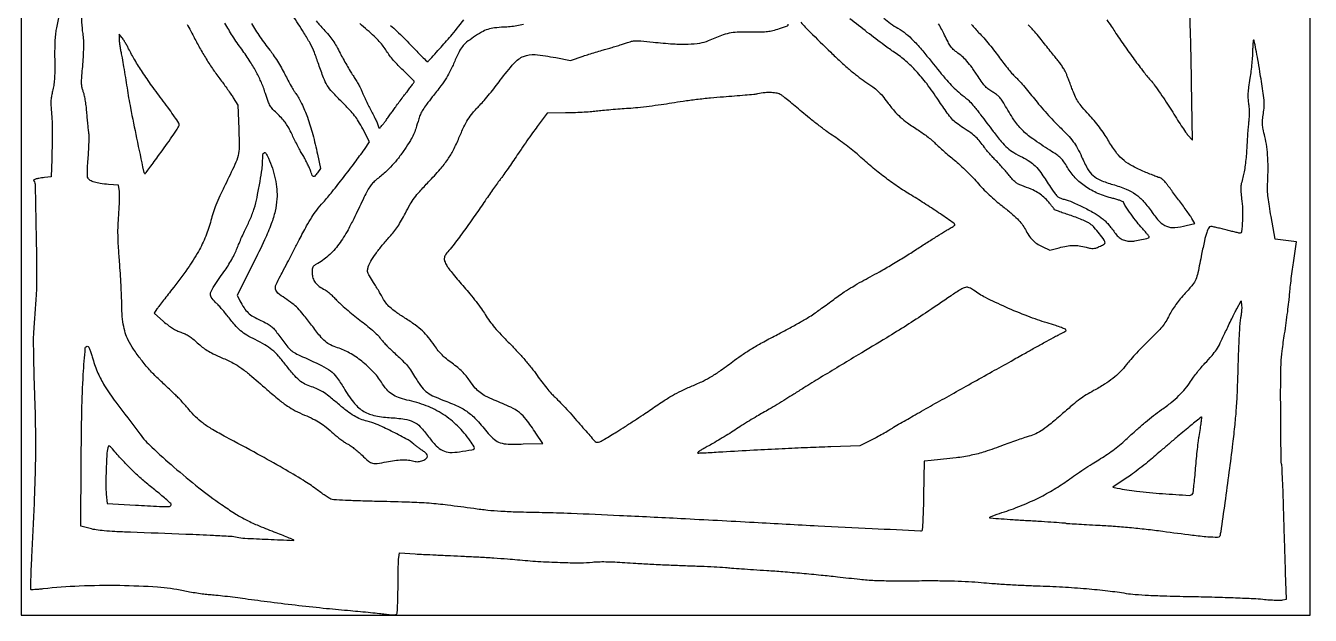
# Model space of a CAD drawing. Header units: millimetres. Extents: x 8 to 202, y 10 to 284.
# Drawn here: x 147.64 to 187.5, y 10 to 28.3 of the extents above; entities that cross this region are included whole.
import ezdxf

# ---------------------------------------------------------------- set-up
doc = ezdxf.new("R2010")
doc.units = ezdxf.units.MM
doc.layers.add('CUT', color=1, linetype='Continuous')
doc.layers.add('ENGRAVE', color=7, linetype='Continuous')

msp = doc.modelspace()

# ---------------------------------------------------------------- linework, layer by layer
at = {"layer": 'CUT'}
msp.add_lwpolyline([(147.5, 10), (187.5, 10), (187.5, 50), (147.5, 50)], close=True, dxfattribs=at)
at = {"layer": 'ENGRAVE'}
for points in [[(125.396, 20.721, 0.000011), (120.227, 20.732, 0.000328)], [(148.68, 28.653, -0.014208), (148.597, 28.236, 0.028802), (148.57, 28.074, 0.013942), (148.552, 27.865, 0.010985), (148.544, 27.599, 0.005279), (148.544, 27.258, -0.004606), (148.545, 26.885, -0.014516), (148.535, 26.635, -0.021063), (148.515, 26.445, -0.027872), (148.479, 26.275, 0.018838), (148.446, 26.126, 0.028664), (148.429, 25.995, 0.027274), (148.426, 25.859, 0.015084), (148.438, 25.692, -0.012773), (148.458, 25.412, -0.009099), (148.467, 25.097, -0.006845), (148.466, 24.703, -0.002764), (148.454, 24.165), (148.439, 23.616), (148.229, 23.59, 0.007439), (148.05, 23.564, 0.035464), (147.949, 23.541, 0.087839), (147.9, 23.516, 0.386891), (147.895, 23.487, -0.133919), (147.938, 23.341, -0.000725), (147.967, 21.857, -0.002966), (147.984, 20.504, -0.019808), (147.961, 19.831, 0.000519), (147.941, 19.551, 0.000415), (147.92, 19.249, 0.000419), (147.901, 18.969, 0.001062), (147.887, 18.766, 0.017101), (147.88, 18.523, 0.002633), (147.885, 18.04, 0.002937), (147.898, 17.47, 0.002547), (147.917, 16.872, -0.006407), (147.945, 15.756, -0.007518), (147.942, 14.697, -0.006083), (147.904, 13.471, -0.002461), (147.825, 11.802, 0.002407), (147.808, 11.429, 0.003875), (147.797, 11.112, 0.000811), (147.789, 10.834, 0.205129), (147.798, 10.812, 0.205838), (147.819, 10.803, 0.004994), (147.924, 10.807, 0.01007), (148.048, 10.815, 0.006579), (148.192, 10.83, -0.018565), (149.308, 10.915, -0.01315), (150.564, 10.931, -0.013007), (151.735, 10.884, -0.037704), (152.536, 10.77, 0.009907), (152.731, 10.732, 0.006626), (152.955, 10.695, 0.006673), (153.173, 10.665, 0.013033), (153.348, 10.648, -0.008462), (153.541, 10.63, -0.002701), (153.827, 10.599, -0.002695), (154.145, 10.56, -0.003004), (154.451, 10.519, 0.003694), (155.239, 10.415, 0.002678), (156.117, 10.31, 0.002703), (156.98, 10.216, 0.004321), (157.719, 10.147, -0.001869), (158.029, 10.119, -0.001798), (158.344, 10.088, -0.001778), (158.621, 10.06, -0.006537), (158.797, 10.038, 0.006929), (158.969, 10.018, 0.033815), (159.067, 10.014, 0.065838), (159.127, 10.024, 0.180179), (159.16, 10.049, 0.128221), (159.174, 10.093, 0.002883), (159.185, 10.314, 0.006309), (159.193, 10.575, 0.004204), (159.196, 10.874, -0.002866), (159.198, 11.18, -0.003674), (159.204, 11.461, -0.002841), (159.212, 11.696, -0.031276), (159.221, 11.79), (159.245, 11.936), (159.731, 11.907, 0.002163), (159.986, 11.893, 0.000626), (160.379, 11.873, 0.00063), (160.823, 11.852, 0.000672), (161.257, 11.833, -0.002859), (161.699, 11.811, -0.002392), (162.169, 11.783, -0.002413), (162.598, 11.753, -0.006605), (162.901, 11.727, 0.009544), (163.538, 11.675, 0.007561), (164.229, 11.642, 0.007149), (164.854, 11.631, 0.029426), (165.232, 11.652, -0.022557), (165.407, 11.664, -0.009879), (165.641, 11.665, -0.008708), (165.918, 11.656, -0.006056), (166.23, 11.636, 0.004616), (166.576, 11.614, 0.00166), (167.068, 11.588, 0.001646), (167.608, 11.563, 0.001952), (168.118, 11.543, -0.001317), (168.587, 11.525, -0.001875), (169.004, 11.507, -0.001036), (169.356, 11.489, -0.027796), (169.45, 11.479, 0.021658), (169.541, 11.468, 0.000993), (169.854, 11.445, 0.001652), (170.226, 11.419, 0.001183), (170.643, 11.392, -0.004501), (171.13, 11.358, -0.002518), (171.722, 11.308, -0.002512), (172.32, 11.251, -0.004085), (172.828, 11.197, 0.003707), (173.528, 11.121, 0.012891), (173.982, 11.086, 0.011555), (174.461, 11.074, 0.002546), (175.283, 11.075, -0.002916), (175.945, 11.076, -0.005946), (176.465, 11.068, -0.007383), (176.898, 11.049, -0.010068), (177.288, 11.019, 0.006967), (177.619, 10.991, 0.002796), (178.073, 10.961, 0.002766), (178.563, 10.935, 0.003493), (179.016, 10.916, -0.005584), (179.816, 10.88, -0.006958), (180.558, 10.828, -0.007638), (181.223, 10.761, -0.012343), (181.786, 10.682, 0.022035), (182.064, 10.649, 0.007076), (182.479, 10.623, 0.005259), (183.051, 10.602, 0.001934), (183.858, 10.583, -0.002277), (184.533, 10.567, -0.002537), (185.183, 10.546, -0.002341), (185.738, 10.522, -0.013336), (186.032, 10.5, 0.007), (186.235, 10.482, 0.008719), (186.424, 10.472, 0.007303), (186.583, 10.468, 0.063778), (186.652, 10.476), (186.764, 10.504), (186.734, 11.324, -0.000741), (186.721, 11.726, -0.000302), (186.703, 12.272, -0.000299), (186.685, 12.86, -0.000381), (186.669, 13.401, 0.001657), (186.653, 13.886, 0.00264), (186.636, 14.301, 0.000558), (186.619, 14.665, 0.12701), (186.609, 14.697, -0.134561), (186.6, 14.729, -0.00037), (186.591, 15.193, -0.002195), (186.585, 15.717, -0.001364), (186.581, 16.332, -0.001402), (186.581, 17.363, -0.011822), (186.594, 17.828, -0.018946), (186.627, 18.206, -0.006808), (186.702, 18.741, 0.003276), (186.752, 19.079, 0.003102), (186.798, 19.424, 0.003081), (186.836, 19.73, 0.010873), (186.854, 19.927, -0.008601), (186.871, 20.115, -0.003109), (186.901, 20.381, -0.003082), (186.937, 20.672, -0.003661), (186.976, 20.947), (187.07, 21.592), (186.738, 21.634), (186.405, 21.675), (186.281, 22.383, -0.006011), (186.23, 22.696, -0.009094), (186.193, 22.969, -0.010083), (186.172, 23.193, -0.033496), (186.171, 23.34, 0.011191), (186.189, 23.8, 0.017234), (186.181, 24.198, 0.019736), (186.149, 24.547, 0.026673), (186.091, 24.859, -0.008559), (186.037, 25.096, -0.035053), (186.017, 25.242, -0.040521), (186.02, 25.379, -0.01417), (186.044, 25.575, 0.025699), (186.067, 25.793, 0.033783), (186.064, 25.993, 0.017139), (186.031, 26.274, 0.002168), (185.935, 26.876, 0.003091), (185.872, 27.252, 0.00511), (185.813, 27.569, 0.001062), (185.759, 27.844, 0.357396), (185.743, 27.856, 0.374704), (185.73, 27.845, 0.00929), (185.72, 27.759, 0.015525), (185.713, 27.652, 0.009374), (185.71, 27.524, -0.017693), (185.704, 27.361, -0.007016), (185.685, 27.137, -0.006934), (185.658, 26.896, -0.008641), (185.626, 26.673, 0.006549), (185.585, 26.396, 0.019616), (185.566, 26.206, 0.026957), (185.566, 26.053, 0.027094), (185.582, 25.9, -0.023324), (185.597, 25.773, -0.014844), (185.602, 25.623, -0.01414), (185.599, 25.464, -0.014273), (185.586, 25.305, 0.005809), (185.57, 25.138, 0.002394), (185.552, 24.911, 0.002369), (185.536, 24.668, 0.003043), (185.523, 24.443, -0.010193), (185.505, 24.208, -0.010426), (185.479, 23.976, -0.011051), (185.446, 23.765, -0.020744), (185.408, 23.596, 0.012055), (185.36, 23.4, 0.03877), (185.342, 23.267, 0.038473), (185.345, 23.133, 0.011735), (185.369, 22.93, -0.028749), (185.395, 22.617, -0.01844), (185.392, 22.252, -0.009397), (185.369, 21.909, -0.395029), (185.319, 21.863, -0.051008), (185.287, 21.867, -0.001935), (185.17, 21.894, -0.003464), (185.033, 21.927, -0.002431), (184.878, 21.967, 0.003852), (184.721, 22.006, 0.005067), (184.578, 22.039, 0.003737), (184.457, 22.065, 0.047796), (184.411, 22.07, 0.284967), (184.348, 22.032, 0.038907), (184.285, 21.882, 0.024775), (184.217, 21.63, 0.005964), (184.128, 21.206, -0.003579), (184.011, 20.629, -0.047575), (183.946, 20.422, -0.07367), (183.849, 20.262, -0.013758), (183.622, 20.003, 0.013321), (183.465, 19.824, 0.017247), (183.332, 19.652, 0.018549), (183.219, 19.482, 0.02123), (183.124, 19.312, -0.021556), (183.016, 19.119, -0.031514), (182.903, 18.959, -0.024165), (182.751, 18.788, -0.007467), (182.505, 18.545, 0.007768), (182.314, 18.355, 0.006038), (182.112, 18.143, 0.006109), (181.928, 17.94, 0.014683), (181.799, 17.785, -0.026332), (181.594, 17.551, -0.032047), (181.377, 17.355, -0.028512), (181.118, 17.172, -0.015196), (180.778, 16.974, 0.014516), (180.547, 16.84, 0.020928), (180.351, 16.708, 0.016059), (180.133, 16.535, 0.004982), (179.816, 16.261, -0.007708), (179.455, 15.953, -0.023586), (179.198, 15.759, -0.034233), (178.986, 15.636, -0.046976), (178.78, 15.557, 0.011564), (178.648, 15.516, 0.003112), (178.44, 15.446, 0.00315), (178.205, 15.364, 0.003257), (177.974, 15.28, -0.010321), (177.404, 15.08, -0.026424), (176.981, 14.967, -0.022273), (176.51, 14.888, -0.005609), (175.737, 14.803), (175.524, 14.782), (175.504, 13.721, -0.003286), (175.494, 13.312, -0.005216), (175.479, 12.962, -0.001482), (175.462, 12.659, -0.197735), (175.446, 12.627, -0.197301), (175.41, 12.614, -0.000066), (173.903, 12.686, -0.001078), (172.229, 12.77, -0.000653), (170.247, 12.877, 0.000743), (167.972, 12.999, 0.001263), (166.069, 13.093, 0.001376), (164.565, 13.16, 0.005951), (163.671, 13.186, -0.002368), (162.896, 13.203, -0.007929), (162.389, 13.225, -0.010992), (161.978, 13.258, -0.009419), (161.548, 13.311, 0.00427), (160.733, 13.419, 0.011859), (160.159, 13.477, 0.010829), (159.554, 13.51, 0.003078), (158.613, 13.534, -0.002414), (158.03, 13.549, -0.004815), (157.568, 13.568, -0.002723), (157.201, 13.588, -0.088249), (157.115, 13.608, -0.039766), (157.055, 13.64, -0.005481), (156.937, 13.718, -0.00626), (156.799, 13.814, -0.005262), (156.655, 13.919, 0.021755), (156.254, 14.191, 0.006983), (155.635, 14.56, 0.00595), (154.84, 15.007, 0.003296), (153.86, 15.535, -0.010606), (153.438, 15.77, -0.026978), (153.146, 15.963, -0.033913), (152.918, 16.157, -0.028993), (152.705, 16.391, 0.009767), (152.609, 16.504, 0.00615), (152.493, 16.633, 0.006174), (152.376, 16.756, 0.011259), (152.277, 16.854, -0.000006), (152.172, 16.954, -0.000003), (152.032, 17.085, -0.000003), (151.885, 17.224, -0.000003), (151.752, 17.349, -0.021468), (151.485, 17.623, -0.017073), (151.222, 17.939, -0.017467), (150.991, 18.259, -0.030878), (150.826, 18.54, -0.044161), (150.736, 18.766, -0.030823), (150.673, 19.035, -0.02592), (150.636, 19.355, -0.015253), (150.623, 19.74, 0.010496), (150.619, 19.932, 0.002531), (150.603, 20.251, 0.002597), (150.581, 20.616, 0.002575), (150.555, 20.982, -0.004164), (150.523, 21.457, -0.010642), (150.509, 21.802, -0.013207), (150.512, 22.1, -0.010818), (150.531, 22.418, 0.006206), (150.546, 22.642, 0.006609), (150.555, 22.861, 0.00632), (150.558, 23.05, 0.030244), (150.552, 23.158), (150.529, 23.349), (150.211, 23.374, -0.01676), (149.959, 23.403, -0.039927), (149.775, 23.445, -0.056277), (149.649, 23.5, -0.138363), (149.579, 23.573, -0.111101), (149.562, 23.635, -0.014349), (149.559, 23.772, -0.013263), (149.566, 23.962, -0.005364), (149.585, 24.221, 0.006835), (149.601, 24.453, 0.007412), (149.61, 24.679, 0.00703), (149.612, 24.873, 0.035452), (149.605, 24.981, -0.008974), (149.592, 25.084, -0.002304), (149.574, 25.25, -0.002346), (149.556, 25.44, -0.002382), (149.54, 25.63, 0.010904), (149.521, 25.819, 0.011611), (149.494, 26.003, 0.011567), (149.463, 26.16, 0.046097), (149.433, 26.254, -0.037415), (149.4, 26.354, -0.040967), (149.383, 26.454, -0.030898), (149.379, 26.577, -0.011012), (149.39, 26.753, 0.00211), (149.434, 27.33, 0.011709), (149.449, 27.64, 0.021275), (149.445, 27.856, 0.025711), (149.423, 28.057, -0.022358), (149.403, 28.228, -0.00276), (149.377, 28.602, -0.003257)], [(152.651, 28.344, -0.006048), (152.759, 28.152, -0.008911), (152.848, 27.982, 0.010917), (153.041, 27.618, 0.011467), (153.246, 27.27, 0.011658), (153.464, 26.937, 0.012243), (153.693, 26.619, -0.004757), (153.798, 26.479, -0.003683), (153.91, 26.323, -0.003724), (154.012, 26.177, -0.008941), (154.085, 26.067), (154.23, 25.838), (154.256, 25.101, -0.008661), (154.266, 24.541, -0.059996), (154.234, 24.27, -0.049851), (154.137, 23.995, -0.004885), (153.832, 23.361, 0.006761), (153.67, 23.02, 0.012304), (153.548, 22.737, 0.014719), (153.457, 22.489, 0.019357), (153.39, 22.258, -0.034759), (153.231, 21.769, -0.03243), (153.002, 21.295, -0.025874), (152.668, 20.768, -0.011552), (152.177, 20.11, 0.001139), (152.029, 19.919, 0.001344), (151.889, 19.738, 0.001174), (151.772, 19.584, 0.008449), (151.717, 19.509), (151.627, 19.382), (151.92, 19.126, 0.015097), (152.068, 19.004, 0.024299), (152.202, 18.911, 0.027624), (152.331, 18.84, 0.031073), (152.461, 18.786, -0.029342), (152.592, 18.733, -0.031951), (152.712, 18.667, -0.028581), (152.833, 18.579, -0.01675), (152.968, 18.461, 0.022169), (153.122, 18.329, 0.029367), (153.275, 18.224, 0.023733), (153.462, 18.122, 0.008977), (153.732, 17.997, -0.014415), (154.079, 17.832, -0.035551), (154.32, 17.686, -0.022937), (154.592, 17.474, -0.003247), (155.129, 17.01, 0.007698), (155.499, 16.696, 0.023012), (155.765, 16.497, 0.02949), (156.009, 16.351, 0.021292), (156.296, 16.217, -0.015188), (156.568, 16.094, -0.028698), (156.777, 15.977, -0.02859), (156.972, 15.836, -0.01495), (157.199, 15.639, 0.014317), (157.305, 15.547, 0.011828), (157.424, 15.455, 0.012001), (157.536, 15.375, 0.031062), (157.622, 15.325, -0.036724), (157.71, 15.272, -0.012212), (157.83, 15.183, -0.012082), (157.959, 15.077, -0.013466), (158.079, 14.969, 0.018067), (158.283, 14.787, 0.108263), (158.409, 14.721, 0.1024), (158.554, 14.713, 0.015349), (158.842, 14.765, -0.020139), (159.088, 14.807, -0.025264), (159.319, 14.825, -0.028039), (159.523, 14.819, -0.048619), (159.69, 14.788, 0.03549), (159.764, 14.773, 0.051014), (159.831, 14.77, 0.049992), (159.897, 14.781, 0.032385), (159.971, 14.807, 0.074602), (160.071, 14.868, 0.204691), (160.108, 14.94, 0.204891), (160.082, 15.016, 0.074742), (159.991, 15.09, -0.018316), (159.932, 15.128, -0.006984), (159.853, 15.184, -0.006905), (159.769, 15.248, -0.008407), (159.692, 15.31, 0.048454), (159.441, 15.481, 0.011103), (158.986, 15.719, 0.011069), (158.52, 15.935, 0.049037), (158.234, 16.029, -0.042333), (158.032, 16.092, -0.037928), (157.835, 16.19, -0.029567), (157.616, 16.339, -0.012678), (157.342, 16.562, 0.007008), (157.053, 16.802, 0.027524), (156.866, 16.937, 0.039959), (156.702, 17.024, 0.030252), (156.511, 17.093, -0.050025), (156.309, 17.176, -0.053939), (156.133, 17.296, -0.040229), (155.949, 17.479, -0.014354), (155.716, 17.768, 0.019226), (155.49, 18.045, 0.038071), (155.286, 18.242, 0.039727), (155.06, 18.401, 0.022963), (154.767, 18.557, -0.022467), (154.504, 18.697, -0.044287), (154.311, 18.835, -0.038752), (154.13, 19.016, -0.013538), (153.899, 19.303, 0.009757), (153.813, 19.41, 0.007069), (153.714, 19.527, 0.007145), (153.617, 19.635, 0.015449), (153.538, 19.714, -0.058133), (153.403, 19.877, -0.213958), (153.382, 20.007, -0.082779), (153.462, 20.181, -0.004766), (153.797, 20.665, 0.013212), (153.922, 20.853, 0.013029), (154.038, 21.048, 0.013719), (154.136, 21.234, 0.024016), (154.204, 21.394, -0.009603), (154.264, 21.544, -0.004836), (154.345, 21.732, -0.0048), (154.433, 21.925, -0.007103), (154.514, 22.092, 0.011571), (154.59, 22.253, 0.009469), (154.664, 22.43, 0.009592), (154.726, 22.594, 0.024741), (154.763, 22.716, 0.011383), (154.84, 23.06, 0.006816), (154.917, 23.471, 0.005908), (154.978, 23.857, 0.032786), (154.995, 24.066, -0.013252), (155.005, 24.296, -0.231156), (155.041, 24.359, -0.432118), (155.092, 24.348, -0.024202), (155.176, 24.188, -0.029508), (155.299, 23.876, -0.028282), (155.387, 23.548, -0.02921), (155.435, 23.224, -0.038606), (155.439, 22.925, -0.039897), (155.383, 22.546, -0.031916), (155.265, 22.151, -0.021823), (155.057, 21.653, -0.006782), (154.701, 20.925), (154.204, 19.94), (154.292, 19.767, 0.026924), (154.42, 19.546, 0.058135), (154.546, 19.395, 0.057103), (154.704, 19.275, 0.025164), (154.938, 19.154, -0.013198), (155.135, 19.056, -0.046119), (155.255, 18.979, -0.050655), (155.352, 18.885, -0.018337), (155.47, 18.733, 0.005322), (155.712, 18.406, 0.037104), (155.844, 18.257, 0.06014), (155.969, 18.161, 0.027251), (156.153, 18.066, -0.005412), (156.823, 17.754, -0.048122), (157.101, 17.586, -0.076441), (157.289, 17.395, -0.023671), (157.511, 17.057, 0.03374), (157.81, 16.618, 0.082341), (158.098, 16.355, 0.087462), (158.445, 16.208, 0.041693), (158.926, 16.139, -0.018728), (159.4, 16.093, -0.080321), (159.671, 16.011, -0.090963), (159.885, 15.852, -0.027865), (160.144, 15.543, 0.029982), (160.381, 15.262, 0.089325), (160.583, 15.115, 0.103604), (160.805, 15.059, 0.049016), (161.102, 15.076, 0.002944), (161.489, 15.139, 0.161495), (161.554, 15.173, 0.343732), (161.559, 15.229, 0.012143), (161.432, 15.421, 0.04597), (161.046, 15.878, 0.05125), (160.595, 16.238, 0.050199), (160.072, 16.505, 0.041191), (159.471, 16.684, -0.036323), (159.21, 16.759, -0.064291), (159.012, 16.862, -0.06349), (158.846, 17.013, -0.03455), (158.681, 17.235, 0.047208), (158.418, 17.571, 0.036162), (158.073, 17.885, 0.036572), (157.693, 18.142, 0.053215), (157.323, 18.305, -0.035987), (157.103, 18.393, -0.065424), (156.942, 18.5, -0.044245), (156.776, 18.671, -0.009055), (156.517, 19.003, 0.006657), (156.256, 19.341, 0.027292), (156.085, 19.534, 0.035705), (155.917, 19.681, 0.017742), (155.685, 19.844, -0.02782), (155.467, 20.005, -0.172915), (155.396, 20.122, -0.154864), (155.412, 20.265, -0.021099), (155.547, 20.538, 0.003711), (155.646, 20.721, 0.00105), (155.797, 21.009, 0.001058), (155.967, 21.334, 0.001119), (156.132, 21.655, -0.005149), (156.36, 22.088, -0.018264), (156.519, 22.358, -0.023918), (156.674, 22.577, -0.014642), (156.875, 22.82, 0.010552), (157.154, 23.15, 0.004848), (157.503, 23.591, 0.004836), (157.856, 24.055, 0.007458), (158.152, 24.464), (158.312, 24.693), (158.101, 25.099, 0.015197), (157.971, 25.331, 0.028708), (157.851, 25.508, 0.024794), (157.699, 25.686, 0.008604), (157.464, 25.927, -0.010406), (157.156, 26.246, -0.048049), (157.001, 26.45, -0.047707), (156.886, 26.68, -0.010165), (156.735, 27.101, 0.013941), (156.6, 27.471, 0.027173), (156.468, 27.756, 0.019328), (156.278, 28.08, 0.004052), (155.921, 28.633, -0.009413)], [(154.648, 28.376, 0.020833), (154.911, 27.957, 0.018411), (155.219, 27.544, -0.020567), (155.325, 27.4, -0.00934), (155.452, 27.204, -0.009231), (155.579, 26.992, -0.012508), (155.686, 26.795, 0.005111), (155.782, 26.61, 0.005546), (155.88, 26.431, 0.005236), (155.967, 26.28, 0.026813), (156.021, 26.2, -0.050889), (156.205, 25.892, -0.023378), (156.384, 25.459, -0.020317), (156.55, 24.928, -0.013851), (156.698, 24.312), (156.791, 23.869), (156.695, 23.74, -0.018124), (156.612, 23.635, -0.303751), (156.571, 23.624, -0.219903), (156.536, 23.657, -0.010466), (156.476, 23.812, 0.020575), (156.437, 23.909, 0.008286), (156.375, 24.039, 0.008183), (156.304, 24.176, 0.010266), (156.234, 24.301, -0.008923), (156.157, 24.437, -0.004642), (156.065, 24.608, -0.004614), (155.975, 24.786, -0.007016), (155.899, 24.943, 0.015885), (155.805, 25.13, 0.029517), (155.715, 25.275, 0.030521), (155.611, 25.405, 0.018359), (155.473, 25.546, -0.014756), (155.315, 25.705, -0.053279), (155.23, 25.819, -0.047636), (155.166, 25.954, -0.010169), (155.082, 26.201, 0.022059), (154.958, 26.537, 0.024078), (154.809, 26.852, 0.021146), (154.613, 27.182, 0.011564), (154.347, 27.571, -0.012532), (154.066, 27.984, -0.015516), (153.825, 28.383, -0.01642)], [(163.088, 28.34, -0.016131), (162.878, 28.297, -0.017371), (162.679, 28.27, -0.016347), (162.475, 28.256, 0.020608), (162.188, 28.234, 0.050537), (161.981, 28.189, 0.050108), (161.787, 28.102, 0.01997), (161.54, 27.947, 0.019), (161.324, 27.788, 0.054509), (161.192, 27.656, 0.052839), (161.089, 27.497, 0.017034), (160.972, 27.242, -0.012983), (160.828, 26.925, -0.025878), (160.696, 26.684, -0.022433), (160.527, 26.437, -0.007509), (160.26, 26.091, 0.007894), (160.08, 25.859, 0.02233), (159.965, 25.69, 0.031103), (159.89, 25.549, 0.039211), (159.839, 25.41, -0.00843), (159.749, 25.105, -0.032014), (159.677, 24.921, -0.031229), (159.582, 24.744, -0.007746), (159.403, 24.468, -0.015256), (159.206, 24.192, -0.024649), (159.019, 23.97, -0.023258), (158.805, 23.76, -0.01186), (158.517, 23.515, 0.035217), (158.408, 23.413, 0.038888), (158.318, 23.3, 0.028313), (158.227, 23.147, 0.009131), (158.11, 22.911, -0.002165), (157.821, 22.309, -0.010412), (157.648, 21.971, -0.017608), (157.509, 21.734, -0.019994), (157.36, 21.518, -0.02299), (157.202, 21.326, -0.027054), (157.034, 21.16, -0.027936), (156.855, 21.018, -0.027993), (156.661, 20.897, 0.038132), (156.589, 20.85, 0.119063), (156.553, 20.805, 0.092735), (156.536, 20.742, 0.017892), (156.532, 20.624, 0.079743), (156.557, 20.468, 0.08393), (156.63, 20.331, 0.071852), (156.754, 20.209, 0.041086), (156.934, 20.1, -0.050225), (156.999, 20.058, -0.013903), (157.092, 19.981, -0.013893), (157.193, 19.887, -0.014136), (157.287, 19.787, 0.023481), (157.407, 19.667, 0.007806), (157.593, 19.503, 0.007752), (157.804, 19.327, 0.008748), (158.013, 19.164, -0.009269), (158.214, 19.007, -0.010265), (158.402, 18.849, -0.009703), (158.557, 18.707, -0.051074), (158.632, 18.619, 0.023035), (158.691, 18.541, 0.010192), (158.777, 18.444, 0.010063), (158.871, 18.344, 0.013357), (158.962, 18.257, -0.004576), (159.282, 17.961, -0.021733), (159.456, 17.781, -0.03181), (159.581, 17.621, -0.018653), (159.711, 17.415, 0.024562), (159.896, 17.131, 0.063066), (160.063, 16.951, 0.062079), (160.271, 16.818, 0.023218), (160.591, 16.682, -0.019411), (161.055, 16.489, -0.050526), (161.367, 16.306, -0.048095), (161.644, 16.058, -0.016261), (161.998, 15.648, 0.045552), (162.186, 15.454, 0.103532), (162.364, 15.356, 0.06915), (162.61, 15.317, 0.012426), (163.076, 15.319), (163.688, 15.337), (163.474, 15.655, 0.014248), (163.173, 16.077, 0.063172), (162.961, 16.295, 0.059554), (162.695, 16.458, 0.011782), (162.18, 16.681, -0.019312), (161.915, 16.801, -0.051192), (161.74, 16.912, -0.052772), (161.594, 17.054, -0.021584), (161.426, 17.276, 0.019571), (161.307, 17.433, 0.02567), (161.186, 17.566, 0.024433), (161.048, 17.692, 0.015386), (160.875, 17.824, -0.014989), (160.699, 17.959, -0.026255), (160.563, 18.082, -0.027737), (160.446, 18.214, -0.019281), (160.328, 18.375, 0.02291), (160.141, 18.626, 0.034152), (159.954, 18.826, 0.030642), (159.726, 19.013, 0.014385), (159.411, 19.228, -0.00971), (159.124, 19.419, -0.031716), (158.946, 19.561, -0.045506), (158.825, 19.692, -0.045431), (158.729, 19.844, 0.012498), (158.682, 19.929, 0.003771), (158.607, 20.057, 0.003776), (158.521, 20.199, 0.004096), (158.435, 20.336, -0.006103), (158.307, 20.543, -0.056502), (158.262, 20.638, -0.107116), (158.254, 20.717, -0.045866), (158.275, 20.821, -0.06354), (158.35, 20.989, -0.019025), (158.504, 21.223, -0.017839), (158.708, 21.487, -0.014238), (158.945, 21.757, 0.02351), (159.066, 21.9, 0.0178), (159.186, 22.068, 0.016068), (159.305, 22.262, 0.011752), (159.425, 22.484, -0.012682), (159.575, 22.758, -0.028373), (159.705, 22.957, -0.024122), (159.869, 23.158, -0.006974), (160.142, 23.452, 0.010849), (160.502, 23.847, 0.028266), (160.738, 24.15, 0.03305), (160.917, 24.449, 0.020445), (161.088, 24.821, -0.011826), (161.238, 25.161, -0.032014), (161.365, 25.392, -0.034625), (161.514, 25.595, -0.015936), (161.735, 25.838, 0.013858), (161.867, 25.983, 0.005901), (162.037, 26.184, 0.005833), (162.214, 26.403, 0.007621), (162.369, 26.608, -0.020906), (162.798, 27.14, -0.116295), (163.094, 27.352, -0.12177), (163.447, 27.404, -0.023857), (164.088, 27.311), (164.547, 27.222), (164.941, 27.358, -0.005097), (165.118, 27.417, -0.003295), (165.324, 27.481, -0.003312), (165.526, 27.542, -0.006252), (165.689, 27.588, 0.005328), (165.842, 27.63, 0.00404), (166.009, 27.68, 0.004085), (166.165, 27.729, 0.009495), (166.28, 27.769, -0.025296), (166.439, 27.818, -0.055195), (166.565, 27.836, -0.03039), (166.731, 27.831, -0.003418), (167.107, 27.794, 0.010016), (167.732, 27.74, 0.023192), (168.202, 27.732, 0.030904), (168.562, 27.764, 0.064289), (168.832, 27.841, -0.008519), (169.238, 28.009, -0.041568), (169.476, 28.08, -0.044096), (169.717, 28.109, -0.010352), (170.122, 28.114, 0.005485), (170.465, 28.114, 0.025005), (170.663, 28.126, 0.034412), (170.829, 28.156, 0.017433), (171.032, 28.216, 0.012263), (171.276, 28.303, 0.395643), (171.301, 28.355, 0.132578)], [(156.66, 28.451, 0.016366), (156.891, 28.187, -0.01549), (157.045, 28.011, -0.020986), (157.173, 27.843, -0.020717), (157.287, 27.663, -0.014518), (157.401, 27.451, 0.008332), (157.494, 27.273, 0.006052), (157.603, 27.078, 0.006116), (157.712, 26.895, 0.013308), (157.8, 26.758, -0.012462), (157.88, 26.635, -0.009807), (157.96, 26.498, -0.009939), (158.03, 26.368, -0.024015), (158.075, 26.268, 0.013384), (158.12, 26.163, 0.004358), (158.192, 26.009, 0.00434), (158.275, 25.84, 0.004878), (158.357, 25.678, -0.005119), (158.436, 25.525, -0.006183), (158.506, 25.379, -0.005315), (158.563, 25.255, -0.041375), (158.584, 25.195, 0.035287), (158.603, 25.136, 0.409825), (158.623, 25.128, 0.125682), (158.653, 25.149, 0.004538), (158.741, 25.257, 0.007948), (158.803, 25.338, 0.003443), (158.884, 25.447, 0.003406), (158.968, 25.564, 0.004516), (159.043, 25.671, -0.006927), (159.125, 25.788, -0.003314), (159.234, 25.937, -0.003284), (159.349, 26.091, -0.004676), (159.454, 26.225, 0.005263), (159.547, 26.345, 0.007895), (159.625, 26.451, 0.003858), (159.688, 26.542, 0.151778), (159.696, 26.565, 0.191395), (159.687, 26.588, 0.003373), (159.595, 26.684, 0.007955), (159.484, 26.795, 0.005155), (159.352, 26.919, -0.014543), (159.202, 27.067, -0.013823), (159.058, 27.226, -0.014486), (158.933, 27.381, -0.026901), (158.842, 27.514, 0.027901), (158.74, 27.663, 0.022377), (158.615, 27.812, 0.018475), (158.454, 27.974, 0.009641), (158.243, 28.165, -0.010549), (158.009, 28.376, -0.022014)], [(158.966, 28.314, -0.007035), (159.161, 28.135, -0.007092), (159.377, 27.925, -0.007345), (159.584, 27.712, 0.002666), (159.775, 27.512, 0.00427), (159.94, 27.344, 0.001001), (160.086, 27.198, 0.198949), (160.105, 27.191, 0.212113), (160.147, 27.21, 0.000729), (160.531, 27.638, 0.00408), (160.878, 28.033, 0.015711), (161.083, 28.286), (161.235, 28.487)], [(171.696, 28.408, 0.017861), (171.973, 28.113, 0.002073), (172.62, 27.478, 0.007038), (172.92, 27.194, 0.009794), (173.197, 26.949, 0.011006), (173.451, 26.742, 0.016823), (173.681, 26.575, -0.010262), (173.925, 26.403, -0.028606), (174.087, 26.269, -0.031452), (174.224, 26.125, -0.01473), (174.382, 25.923, 0.017039), (174.591, 25.66, 0.033262), (174.778, 25.469, 0.029215), (175.003, 25.288, 0.010334), (175.346, 25.056, -0.011786), (175.494, 24.956, -0.010018), (175.645, 24.843, -0.01014), (175.778, 24.734, -0.027872), (175.866, 24.651, 0.017556), (175.956, 24.563, 0.005436), (176.096, 24.437, 0.005429), (176.256, 24.299, 0.005947), (176.414, 24.168, -0.015366), (176.587, 24.021, -0.008197), (176.791, 23.829, -0.008152), (176.994, 23.626, -0.012576), (177.162, 23.443, 0.013477), (177.336, 23.253, 0.010253), (177.537, 23.055, 0.01037), (177.742, 22.869, 0.015761), (177.928, 22.717, -0.010391), (178.212, 22.489, -0.024048), (178.413, 22.305, -0.031628), (178.557, 22.14, -0.04613), (178.659, 21.977, 0.030347), (178.765, 21.795, 0.047014), (178.88, 21.654, 0.049455), (179.015, 21.542, 0.038495), (179.18, 21.447), (179.423, 21.332), (179.704, 21.41, -0.022881), (179.939, 21.464, -0.039847), (180.138, 21.484, -0.041766), (180.331, 21.471, -0.028211), (180.547, 21.427, 0.014058), (180.684, 21.394, 0.062725), (180.766, 21.388, 0.071224), (180.842, 21.402, 0.021343), (180.952, 21.446, 0.014882), (181.021, 21.479, 0.022035), (181.079, 21.512, 0.018411), (181.123, 21.542, 0.237586), (181.132, 21.559, 0.153785), (181.104, 21.648, 0.012646), (180.958, 21.846, 0.017643), (180.798, 22.037, 0.053145), (180.671, 22.151, 0.045149), (180.577, 22.207, 0.011312), (180.414, 22.28, 0.011461), (180.223, 22.356, 0.011311), (180.028, 22.424, -0.005312), (179.845, 22.485, -0.008602), (179.69, 22.541, -0.003078), (179.56, 22.592, -0.307343), (179.55, 22.607, 0.163507), (179.544, 22.626, 0.004745), (179.49, 22.695, 0.009093), (179.425, 22.775, 0.006084), (179.347, 22.865, 0.033236), (179.195, 23.014, 0.044135), (179.038, 23.126, 0.035429), (178.838, 23.226, 0.01333), (178.545, 23.338, -0.039515), (178.442, 23.384, -0.046497), (178.353, 23.444, -0.0385), (178.264, 23.528, -0.017149), (178.16, 23.651, 0.009749), (178.069, 23.763, 0.005354), (177.953, 23.896, 0.005334), (177.833, 24.028, 0.008495), (177.727, 24.139, -0.008321), (177.628, 24.242, -0.007459), (177.528, 24.353, -0.0075), (177.442, 24.454, -0.023122), (177.388, 24.527, 0.02293), (177.257, 24.702, 0.034103), (177.126, 24.841, 0.029761), (176.964, 24.974, 0.012902), (176.734, 25.132, -0.018871), (176.521, 25.281, -0.047164), (176.382, 25.41, -0.030207), (176.237, 25.592, -0.004206), (175.964, 25.99, 0.013031), (175.598, 26.504, 0.02459), (175.273, 26.894, 0.02902), (174.952, 27.205, 0.030552), (174.603, 27.471, -0.013564), (174.282, 27.698, -0.00318), (173.756, 28.097, -0.003462), (173.214, 28.521, -0.007058)], [(174.267, 28.541, 0.05342), (174.706, 28.222, -0.036107), (174.956, 28.053, -0.034397), (175.183, 27.846, -0.018791), (175.474, 27.52, -0.003236), (175.997, 26.878, 0.008547), (176.222, 26.609, 0.0177), (176.407, 26.409, 0.019784), (176.593, 26.237, 0.01403), (176.813, 26.058, -0.039728), (176.931, 25.952, -0.018153), (177.067, 25.797, -0.009125), (177.27, 25.54, -0.001418), (177.66, 25.024, 0.0122), (177.912, 24.706, 0.037757), (178.102, 24.509, 0.045315), (178.3, 24.363, 0.024345), (178.567, 24.218, -0.031949), (178.798, 24.088, -0.057378), (178.965, 23.95, -0.038526), (179.136, 23.743, -0.007732), (179.404, 23.346, 0.006307), (179.564, 23.11, 0.052247), (179.648, 23.012, 0.091189), (179.733, 22.957, 0.037882), (179.862, 22.914, -0.042491), (180.119, 22.828, -0.014272), (180.478, 22.659, -0.014355), (180.827, 22.47, -0.040449), (181.055, 22.311, -0.02475), (181.141, 22.234, -0.013902), (181.237, 22.132, -0.013847), (181.328, 22.024, -0.021932), (181.4, 21.926, 0.042453), (181.512, 21.784, 0.068404), (181.632, 21.688, 0.074226), (181.765, 21.632, 0.060477), (181.919, 21.613, 0.042239), (182.056, 21.624, 0.011926), (182.266, 21.664, 0.004484), (182.484, 21.714, 0.348187), (182.505, 21.74, 0.165755), (182.498, 21.762, 0.00555), (182.44, 21.835, 0.009978), (182.367, 21.921, 0.006726), (182.282, 22.016, -0.021188), (182.124, 22.203, -0.010241), (181.937, 22.453, -0.00797), (181.767, 22.699, -0.06509), (181.707, 22.821, 0.218157), (181.689, 22.84, 0.009228), (181.603, 22.873, 0.014422), (181.497, 22.908, 0.009607), (181.373, 22.942, -0.037778), (180.912, 23.097, -0.049747), (180.524, 23.31, -0.053636), (180.208, 23.58, -0.057032), (179.964, 23.905, 0.018141), (179.853, 24.081, 0.049746), (179.759, 24.193, 0.042333), (179.636, 24.294, 0.010372), (179.416, 24.438, -0.013961), (178.887, 24.791, -0.043882), (178.561, 25.067, -0.047757), (178.303, 25.383, -0.018929), (178.01, 25.861, 0.019608), (177.926, 25.996, 0.042672), (177.85, 26.092, 0.046354), (177.762, 26.168, 0.027471), (177.646, 26.242, -0.033309), (177.524, 26.322, -0.042742), (177.424, 26.412, -0.032797), (177.323, 26.535, -0.011175), (177.193, 26.726, 0.010863), (177.004, 27.003, 0.025367), (176.848, 27.199, 0.031403), (176.696, 27.351, 0.029019), (176.522, 27.488, -0.042627), (176.423, 27.569, -0.045608), (176.342, 27.665, -0.032033), (176.26, 27.8, -0.009685), (176.153, 28.014, 0.014467), (176.065, 28.188, 0.013814), (175.965, 28.358, 0.014406)], [(176.987, 28.342, 0.015686), (177.219, 28.085, -0.013143), (177.366, 27.926, -0.006785), (177.54, 27.72, -0.006739), (177.714, 27.502, -0.010142), (177.859, 27.308, 0.00859), (177.994, 27.126, 0.008354), (178.137, 26.947, 0.008288), (178.267, 26.794, 0.030512), (178.357, 26.704, -0.026066), (178.451, 26.612, -0.005781), (178.601, 26.443, -0.005992), (178.771, 26.243, -0.005745), (178.938, 26.037, 0.008531), (179.118, 25.817, 0.006056), (179.328, 25.577, 0.006115), (179.533, 25.352, 0.012898), (179.699, 25.184, -0.011429), (179.967, 24.913, -0.029663), (180.144, 24.703, -0.034883), (180.278, 24.495, -0.022098), (180.405, 24.235, 0.024194), (180.591, 23.86, 0.084225), (180.76, 23.649, 0.08562), (180.988, 23.508, 0.025517), (181.375, 23.374, -0.026887), (181.787, 23.23, -0.057346), (182.082, 23.068, -0.058266), (182.329, 22.844, -0.028584), (182.591, 22.509, 0.039991), (182.825, 22.222, 0.109385), (183.042, 22.077, 0.111777), (183.296, 22.039, 0.042798), (183.652, 22.097), (183.921, 22.164), (183.829, 22.315, 0.015086), (183.776, 22.398, 0.003201), (183.678, 22.538, 0.003348), (183.561, 22.699, 0.003175), (183.441, 22.862, -0.000537), (183.319, 23.024, -0.000552), (183.199, 23.185, -0.000534), (183.095, 23.325, -0.00235), (183.034, 23.408, 0.033798), (182.985, 23.468, 0.030403), (182.925, 23.523, 0.031705), (182.866, 23.566, 0.078495), (182.817, 23.586, -0.030318), (182.752, 23.607, -0.003567), (182.61, 23.663, -0.004261), (182.442, 23.732, -0.003478), (182.264, 23.808, -0.026579), (181.91, 23.986, -0.055695), (181.662, 24.167, -0.052998), (181.452, 24.404, -0.022032), (181.22, 24.764, 0.018439), (181.105, 24.944, 0.010964), (180.956, 25.15, 0.010725), (180.792, 25.358, 0.013305), (180.63, 25.545, -0.008474), (180.424, 25.775, -0.029845), (180.304, 25.933, -0.037336), (180.218, 26.086, -0.019578), (180.133, 26.286, 0.000492), (180.078, 26.43, 0.000434), (180.021, 26.581, 0.000436), (179.968, 26.716, 0.00132), (179.933, 26.808, 0.034795), (179.892, 26.894, 0.013951), (179.825, 27.005, 0.013726), (179.747, 27.121, 0.01687), (179.667, 27.225, -0.003286), (179.57, 27.344, -0.001197), (179.434, 27.514, -0.001187), (179.286, 27.701, -0.001417), (179.147, 27.877, 0.014384), (178.983, 28.076, 0.005964), (178.75, 28.335, 0.005895)], [(181.184, 28.489, -0.001906), (181.323, 28.286, -0.00344), (181.435, 28.118, 0.006787), (181.727, 27.689, 0.006157), (182.039, 27.253, 0.006361), (182.334, 26.862, 0.014818), (182.568, 26.578, -0.021314), (182.689, 26.427, -0.00704), (182.854, 26.196, -0.006996), (183.03, 25.933, -0.007883), (183.192, 25.676, 0.004887), (183.346, 25.429, 0.005615), (183.497, 25.196, 0.005081), (183.63, 25.001, 0.032002), (183.704, 24.907), (183.842, 24.755), (183.816, 26.545, 0.001613), (183.803, 27.269, 0.00183), (183.786, 27.962, 0.001663), (183.768, 28.551, 0.010155)]]:
    msp.add_lwpolyline(points, format="xyb", dxfattribs=at)
for points in [[(150.54, 27.911, 0.030537), (150.543, 27.841, 0.008026), (150.558, 27.728, 0.00812), (150.579, 27.6, 0.008245), (150.603, 27.474, -0.008617), (150.636, 27.307, -0.002004), (150.684, 27.024, -0.002067), (150.738, 26.699, -0.002024), (150.789, 26.371, 0.010474), (150.896, 25.753, 0.003112), (151.085, 24.813, 0.000549), (151.299, 23.789, 0.145636), (151.341, 23.71, 0.453446), (151.351, 23.71, 0.000669), (151.466, 23.861, 0.004051), (151.596, 24.035, 0.002414), (151.747, 24.243, 0.000877), (152.141, 24.791, 0.00841), (152.304, 25.027, 0.01627), (152.39, 25.165, 0.125751), (152.41, 25.238, 0.154522), (152.397, 25.282, 0.003115), (152.264, 25.479, 0.007065), (152.102, 25.706, 0.004652), (151.91, 25.964, -0.006621), (151.557, 26.441, -0.0103), (151.267, 26.862, -0.011861), (151.03, 27.241, -0.016944), (150.839, 27.589, 0.00963), (150.785, 27.691, 0.008901), (150.725, 27.794, 0.008926), (150.669, 27.883, 0.029142), (150.628, 27.94), (150.541, 28.044)], [(170.351, 26.187, -0.023084), (170.234, 26.169, -0.002524), (169.962, 26.143, -0.003084), (169.638, 26.115, -0.002486), (169.29, 26.088, 0.006602), (168.891, 26.055, 0.005117), (168.457, 26.008, 0.005206), (168.038, 25.954, 0.008683), (167.687, 25.899, -0.007391), (167.364, 25.848, -0.004973), (166.993, 25.798, -0.005009), (166.633, 25.757, -0.00989), (166.346, 25.733, 0.003136), (166.084, 25.715, 0.002498), (165.8, 25.692, 0.002525), (165.538, 25.668, 0.006356), (165.347, 25.647, -0.01162), (165.16, 25.628, -0.004968), (164.908, 25.612, -0.004912), (164.638, 25.599, -0.006444), (164.392, 25.594), (163.824, 25.588), (163.514, 25.172, 0.004723), (163.371, 24.975, 0.002388), (163.194, 24.725, 0.002371), (163.014, 24.465, 0.00353), (162.859, 24.235, -0.002753), (162.716, 24.024, -0.002951), (162.575, 23.819, -0.002796), (162.451, 23.644, -0.013908), (162.379, 23.548, 0.012324), (162.308, 23.456, 0.002882), (162.194, 23.296, 0.002969), (162.064, 23.112, 0.002912), (161.936, 22.924, -0.00487), (161.636, 22.486, -0.003624), (161.295, 22.009, -0.003065), (160.98, 21.579, -0.019494), (160.81, 21.368, 0.022822), (160.682, 21.206, 0.106716), (160.634, 21.098, 0.137014), (160.642, 20.994, 0.047361), (160.706, 20.856, 0.03082), (160.773, 20.758, 0.005709), (160.909, 20.586, 0.006104), (161.072, 20.389, 0.005533), (161.246, 20.189, -0.009875), (161.428, 19.975, -0.007746), (161.617, 19.737, -0.007842), (161.787, 19.51, -0.019014), (161.902, 19.335, 0.020607), (162.036, 19.135, 0.017224), (162.194, 18.934, 0.014332), (162.392, 18.712, 0.00751), (162.65, 18.447, -0.009287), (162.895, 18.193, -0.009877), (163.126, 17.936, -0.010365), (163.335, 17.683, -0.013777), (163.513, 17.444, 0.009036), (163.657, 17.248, 0.008803), (163.809, 17.055, 0.008736), (163.948, 16.89, 0.032213), (164.045, 16.794, -0.020779), (164.149, 16.694, -0.004111), (164.328, 16.505, -0.004349), (164.532, 16.281, -0.004031), (164.738, 16.049, 0.000671), (164.935, 15.823, 0.000924), (165.113, 15.621, 0.000583), (165.262, 15.451, 0.011224), (165.31, 15.399, 0.198132), (165.373, 15.372, 0.10989), (165.457, 15.389, 0.031873), (165.603, 15.466, 0.002434), (165.983, 15.699, 0.003151), (166.244, 15.864, 0.002314), (166.531, 16.049, 0.002337), (166.802, 16.227, 0.005198), (167.006, 16.366, -0.00603), (167.412, 16.641, -0.01596), (167.71, 16.825, -0.01891), (167.989, 16.972, -0.012129), (168.323, 17.121, 0.013288), (168.66, 17.272, 0.024245), (168.924, 17.416, 0.019305), (169.211, 17.605, 0.005574), (169.638, 17.92, -0.014214), (169.906, 18.11, -0.01211), (170.199, 18.296, -0.01032), (170.544, 18.493, -0.005785), (170.97, 18.719, 0.005378), (171.322, 18.905, 0.005427), (171.668, 19.098, 0.005302), (171.966, 19.273, 0.021824), (172.141, 19.388, 0.000469), (172.289, 19.496, 0.000227), (172.478, 19.633, 0.000225), (172.674, 19.777, 0.000323), (172.849, 19.905, -0.015329), (173.043, 20.038, -0.006878), (173.305, 20.202, -0.006802), (173.588, 20.367, -0.009192), (173.848, 20.509, 0.009924), (174.137, 20.667, 0.004245), (174.518, 20.889, 0.004198), (174.921, 21.133, 0.005515), (175.284, 21.363, -0.001577), (175.615, 21.576, -0.001993), (175.923, 21.772, -0.001575), (176.183, 21.934, -0.016106), (176.293, 21.997, 0.012022), (176.361, 22.035, 0.017942), (176.418, 22.072, 0.013165), (176.462, 22.105, 0.230963), (176.47, 22.121, 0.246185), (176.444, 22.171, 0.001623), (176.023, 22.459, 0.006552), (175.575, 22.757, 0.006734), (175.123, 23.04, -0.012346), (174.693, 23.315, -0.013042), (174.286, 23.607, -0.013062), (173.894, 23.919, -0.012466), (173.513, 24.256, 0.015849), (173.36, 24.39, 0.00734), (173.152, 24.555, 0.007262), (172.928, 24.723, 0.010028), (172.723, 24.866, -0.011022), (172.502, 25.019, -0.005621), (172.232, 25.221, -0.005582), (171.959, 25.436, -0.008335), (171.725, 25.63, 0.002986), (171.516, 25.807, 0.003722), (171.321, 25.969, 0.003028), (171.155, 26.102, 0.028326), (171.08, 26.155, 0.086595), (170.956, 26.205, 0.042015), (170.787, 26.227, 0.035706), (170.582, 26.221, 0.02407)], [(176.356, 19.92, -0.002295), (175.562, 19.384, -0.0056), (174.971, 18.998, -0.005361), (174.357, 18.616, -0.001947), (173.477, 18.087, 0.001217), (172.885, 17.731, 0.001225), (172.295, 17.374, 0.001194), (171.783, 17.059, 0.004934), (171.475, 16.866, -0.003891), (171.231, 16.711, -0.002986), (170.962, 16.546, -0.003019), (170.709, 16.395, -0.007161), (170.518, 16.286, 0.007578), (170.332, 16.18, 0.003664), (170.098, 16.039, 0.003632), (169.856, 15.888, 0.005212), (169.644, 15.751, -0.006039), (169.433, 15.616, -0.00439), (169.195, 15.47, -0.004435), (168.968, 15.335, -0.009694), (168.79, 15.237, 0.008779), (168.652, 15.161, 0.019414), (168.55, 15.097, 0.032988), (168.494, 15.053, 0.684132), (168.499, 15.038, 0.014874), (168.557, 15.039, 0.000643), (168.759, 15.049, 0.001096), (169, 15.062, 0.000781), (169.269, 15.078, -0.00109), (170.235, 15.132, -0.001464), (171.112, 15.177, -0.001616), (171.905, 15.213, -0.002205), (172.62, 15.24), (173.535, 15.27), (173.887, 15.449, 0.006683), (174.045, 15.533, 0.00392), (174.233, 15.637, 0.003919), (174.419, 15.744, 0.006659), (174.573, 15.836, -0.008431), (174.781, 15.96, -0.001038), (175.238, 16.222, -0.001228), (175.783, 16.531, -0.001014), (176.366, 16.858, 0.000198), (176.982, 17.202, 0.000171), (177.629, 17.564, 0.000172), (178.216, 17.893, 0.000501), (178.621, 18.12, -0.001275), (178.945, 18.302, -0.001417), (179.259, 18.476, -0.001309), (179.528, 18.622, -0.007412), (179.672, 18.698, 0.005536), (179.769, 18.748, 0.008809), (179.85, 18.793, 0.003425), (179.919, 18.834, 0.263945), (179.925, 18.844, 0.290183), (179.903, 18.878, 0.015997), (179.781, 18.931, 0.016609), (179.601, 18.996, 0.005476), (179.332, 19.079, -0.020147), (178.738, 19.282, -0.012163), (178.051, 19.567, -0.011392), (177.42, 19.865, -0.044988), (177.055, 20.09, 0.062361), (176.916, 20.17, 0.159603), (176.801, 20.179, 0.081222), (176.657, 20.118, 0.008918)], [(185.334, 19.211, 0.032837), (185.314, 19.055, 0.002937), (185.29, 18.662, 0.003816), (185.269, 18.191, 0.002969), (185.252, 17.68, -0.003446), (185.229, 16.978, -0.007306), (185.199, 16.435, -0.007968), (185.155, 15.924, -0.005013), (185.089, 15.328, -0.002416), (184.977, 14.445, -0.001979), (184.849, 13.503, -0.000577), (184.721, 12.595, -0.049667), (184.688, 12.46, -0.325065), (184.623, 12.416, -0.01341), (184.324, 12.431, -0.011573), (183.84, 12.481, -0.00196), (182.92, 12.601, 0.005147), (182.409, 12.665, 0.004967), (181.891, 12.719, 0.005102), (181.388, 12.76, 0.006481), (180.922, 12.788, -0.001486), (180.559, 12.807, -0.002245), (180.243, 12.825, -0.000861), (179.972, 12.842, -0.053408), (179.925, 12.85, 0.051636), (179.876, 12.859, 0.000573), (179.545, 12.882, 0.001779), (179.161, 12.908, 0.001157), (178.718, 12.935, -0.001409), (178.279, 12.962, -0.002292), (177.905, 12.988, -0.000318), (177.574, 13.012, -0.179628), (177.557, 13.02, -0.43731), (177.557, 13.044, -0.076622), (177.6, 13.07, -0.018554), (177.706, 13.11, -0.001277), (178.01, 13.213, 0.01669), (178.561, 13.417, 0.018616), (179.077, 13.651, 0.019395), (179.554, 13.913, 0.022206), (179.987, 14.2, -0.006673), (180.211, 14.359, -0.004409), (180.473, 14.536, -0.004436), (180.73, 14.703, -0.008576), (180.94, 14.831, 0.014001), (181.157, 14.968, 0.012719), (181.374, 15.121, 0.012747), (181.583, 15.285, 0.014251), (181.775, 15.453, -0.004217), (182.116, 15.764, -0.008648), (182.389, 16.001, -0.010356), (182.635, 16.198, -0.010431), (182.888, 16.384, 0.015432), (183.186, 16.608, 0.024568), (183.425, 16.82, 0.027602), (183.621, 17.033, 0.02932), (183.787, 17.263, -0.015819), (183.878, 17.394, -0.008825), (183.995, 17.548, -0.008797), (184.12, 17.7, -0.014102), (184.232, 17.825, 0.011718), (184.45, 18.066, 0.033456), (184.586, 18.246, 0.029583), (184.706, 18.455, 0.007604), (184.873, 18.806, -0.003499), (184.963, 18.998, -0.002967), (185.061, 19.201, -0.002991), (185.152, 19.384, -0.008386), (185.219, 19.511), (185.356, 19.761), (185.369, 19.606, -0.030635), (185.371, 19.53, -0.012247), (185.364, 19.426, -0.012066), (185.351, 19.314, -0.014895)], [(149.727, 17.958, 0.03093), (149.887, 17.517, 0.037614), (150.092, 17.128, 0.020173), (150.438, 16.621, 0.003012), (151.183, 15.633, 0.041696), (151.554, 15.222, 0.009821), (152.244, 14.602, 0.010586), (153.016, 13.962, 0.01586), (153.718, 13.44, 0.010273), (154.128, 13.168, 0.021395), (154.461, 12.976, 0.019745), (154.825, 12.804, 0.007516), (155.344, 12.593, -0.002045), (155.57, 12.504, -0.003194), (155.763, 12.425, -0.000915), (155.931, 12.356, -0.109376), (155.95, 12.342, -0.665818), (155.938, 12.317, -0.00079), (155.164, 12.349, -0.00274), (154.448, 12.384, -0.041282), (154.201, 12.418, 0.039362), (153.997, 12.446, 0.003398), (153.471, 12.475, 0.002475), (152.611, 12.513, 0.000377), (150.892, 12.577, -0.003485), (150.41, 12.598, -0.010237), (150.079, 12.622, -0.014681), (149.835, 12.651, -0.029176), (149.644, 12.692), (149.354, 12.771), (149.366, 14.747, -0.003683), (149.387, 16.345, -0.010083), (149.433, 17.473, -0.006374), (149.494, 18.297, -0.558638), (149.586, 18.343, -0.161462), (149.604, 18.321, -0.00585), (149.642, 18.221, -0.010194), (149.684, 18.099, -0.006916)], [(183.599, 15.73, 0.001848), (183.372, 15.54, 0.001187), (183.111, 15.318, 0.001193), (182.855, 15.099, 0.002239), (182.65, 14.921, -0.009254), (182.451, 14.753, -0.006078), (182.216, 14.566, -0.006115), (181.983, 14.39, -0.011702), (181.791, 14.256), (181.371, 13.977), (181.512, 13.948, 0.023006), (182.11, 13.853, 0.00988), (182.915, 13.779, 0.003118), (183.747, 13.724, 0.275831), (183.853, 13.779, 0.108684), (183.865, 13.815, 0.001711), (183.89, 14.028, 0.00444), (183.916, 14.277, 0.002916), (183.942, 14.564, -0.002732), (183.97, 14.866, -0.002928), (183.999, 15.161, -0.002774), (184.028, 15.414, -0.013801), (184.049, 15.556, 0.004091), (184.089, 15.799, 0.008272), (184.116, 15.991, 0.003249), (184.135, 16.147, 0.510025), (184.124, 16.157, 0.119789), (184.112, 16.152, 0.000258), (183.963, 16.03, 0.001734), (183.795, 15.893, 0.001074)], [(150.191, 15.203, 0.040713), (150.161, 14.982, 0.005459), (150.141, 14.513, 0.006327), (150.132, 14.042, 0.026287), (150.145, 13.758), (150.173, 13.469), (151.053, 13.42, 0.000834), (151.792, 13.38, 0.015932), (152.022, 13.375, 0.061596), (152.129, 13.389, 0.340776), (152.162, 13.432, 0.204549), (152.146, 13.468, 0.006201), (152.024, 13.582, 0.011329), (151.873, 13.714, 0.007478), (151.694, 13.859, -0.010421), (151.345, 14.143, -0.013146), (151.035, 14.421, -0.013303), (150.743, 14.713, -0.011138), (150.449, 15.036, 0.00368), (150.3, 15.206, 0.067021), (150.245, 15.253, 0.377698), (150.214, 15.248, 0.121283)]]:
    msp.add_lwpolyline(points, format="xyb", close=True, dxfattribs=at)

doc.saveas('drawing.dxf')
